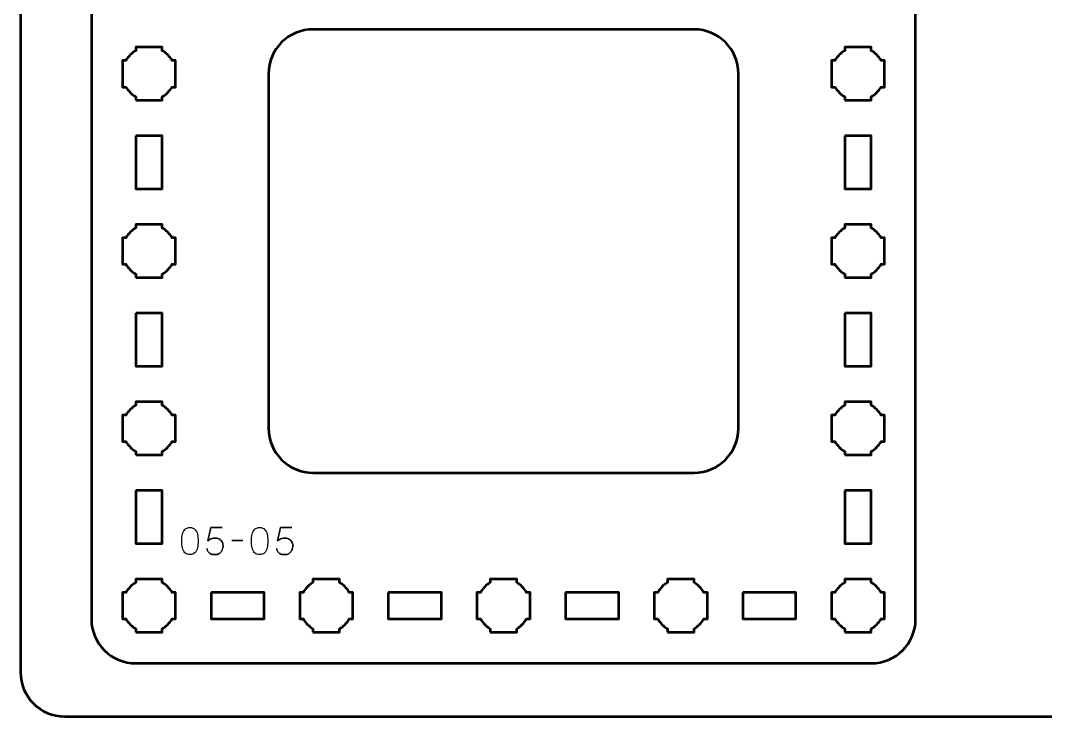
# Model space of a CAD drawing. Header units: centimetres. Extents: x -244 to 242, y -245 to 234.
# Drawn here: x -243.95 to -232.38, y 181.1 to 188.95 of the extents above; entities that cross this region are included whole.
import ezdxf

# ---------------------------------------------------------------- set-up
doc = ezdxf.new("R2010")
doc.units = ezdxf.units.CM
doc.header["$MEASUREMENT"] = 0
doc.layers.add('Layer 1', color=7, linetype='Continuous')

msp = doc.modelspace()

# ---------------------------------------------------------------- linework, layer by layer
at = {"layer": 'Layer 1', "color": 22, "lineweight": 53}
msp.add_open_spline([(-243.95005, 181.60003), (-243.95005, 181.60003), (-243.95005, 233.39993), (-243.95005, 233.39993), (-243.95005, 233.39993), (-243.95005, 233.67707), (-243.72695, 233.90003), (-243.44995, 233.90003), (-243.44995, 233.90003), (-243.44995, 233.90003), (-224.15005, 233.90003), (-224.15005, 233.90003), (-224.15005, 233.90003), (-223.87305, 233.90003), (-223.64995, 233.67707), (-223.64995, 233.39993), (-223.64995, 233.39993), (-223.64995, 233.39993), (-223.64995, 181.60003), (-223.64995, 181.60003), (-223.64995, 181.60003), (-223.64995, 181.32303), (-223.87305, 181.09993), (-224.15005, 181.09993), (-224.15005, 181.09993), (-224.15005, 181.09993), (-243.44995, 181.09993), (-243.44995, 181.09993), (-243.44995, 181.09993), (-243.72695, 181.09993), (-243.95005, 181.32303), (-243.95005, 181.60003)], degree=3, knots=[0, 0, 0, 0, 0.125, 0.125, 0.125, 0.125, 0.25, 0.25, 0.25, 0.25, 0.375, 0.375, 0.375, 0.375, 0.5, 0.5, 0.5, 0.5, 0.625, 0.625, 0.625, 0.625, 0.75, 0.75, 0.75, 0.75, 0.875, 0.875, 0.875, 0.875, 1, 1, 1, 1], dxfattribs=at)
at = {"layer": 'Layer 1', "color": 114, "lineweight": 53}
msp.add_open_spline([(-242.64995, 195.00005), (-242.64995, 195.00005), (-234.35005, 195.00005), (-234.35005, 195.00005), (-234.35005, 195.00005), (-234.07305, 195.00005), (-233.84995, 194.77695), (-233.84995, 194.49995), (-233.84995, 194.49995), (-233.84995, 194.49995), (-233.84995, 182.20005), (-233.84995, 182.20005), (-233.84995, 182.20005), (-233.84995, 181.92305), (-234.07305, 181.69995), (-234.35005, 181.69995), (-234.35005, 181.69995), (-234.35005, 181.69995), (-242.64995, 181.69995), (-242.64995, 181.69995), (-242.64995, 181.69995), (-242.92695, 181.69995), (-243.15005, 181.92305), (-243.15005, 182.20005), (-243.15005, 182.20005), (-243.15005, 182.20005), (-243.15005, 194.49995), (-243.15005, 194.49995), (-243.15005, 194.49995), (-243.15005, 194.77695), (-242.92695, 195.00005), (-242.64995, 195.00005)], degree=3, knots=[0, 0, 0, 0, 0.125, 0.125, 0.125, 0.125, 0.25, 0.25, 0.25, 0.25, 0.375, 0.375, 0.375, 0.375, 0.5, 0.5, 0.5, 0.5, 0.625, 0.625, 0.625, 0.625, 0.75, 0.75, 0.75, 0.75, 0.875, 0.875, 0.875, 0.875, 1, 1, 1, 1], dxfattribs=at)
at = {"layer": 'Layer 1', "lineweight": 53}
for points, knots in [([(-240.64995, 188.85005), (-240.64995, 188.85005), (-236.35005, 188.85005), (-236.35005, 188.85005), (-236.35005, 188.85005), (-236.07305, 188.85005), (-235.84995, 188.62695), (-235.84995, 188.34996), (-235.84995, 188.34996), (-235.84995, 188.34996), (-235.84995, 184.35005), (-235.84995, 184.35005), (-235.84995, 184.35005), (-235.84995, 184.07305), (-236.07305, 183.84995), (-236.35005, 183.84995), (-236.35005, 183.84995), (-236.35005, 183.84995), (-240.64995, 183.84995), (-240.64995, 183.84995), (-240.64995, 183.84995), (-240.92695, 183.84995), (-241.15005, 184.07305), (-241.15005, 184.35005), (-241.15005, 184.35005), (-241.15005, 184.35005), (-241.15005, 188.34996), (-241.15005, 188.34996), (-241.15005, 188.34996), (-241.15005, 188.62695), (-240.92695, 188.85005), (-240.64995, 188.85005)], [0, 0, 0, 0, 0.125, 0.125, 0.125, 0.125, 0.25, 0.25, 0.25, 0.25, 0.375, 0.375, 0.375, 0.375, 0.5, 0.5, 0.5, 0.5, 0.625, 0.625, 0.625, 0.625, 0.75, 0.75, 0.75, 0.75, 0.875, 0.875, 0.875, 0.875, 1, 1, 1, 1]), ([(-242.64995, 188.04994), (-242.64995, 188.04994), (-242.64995, 188.0902), (-242.64995, 188.0902), (-242.64995, 188.0902), (-242.69556, 188.11651), (-242.73349, 188.15454), (-242.75981, 188.20002), (-242.75981, 188.20002), (-242.75981, 188.20002), (-242.80002, 188.20002), (-242.80002, 188.20002), (-242.80002, 188.20002), (-242.80002, 188.20002), (-242.80002, 188.34995), (-242.80002, 188.34995), (-242.80002, 188.34995), (-242.80002, 188.34995), (-242.80002, 188.50002), (-242.80002, 188.50002), (-242.80002, 188.50002), (-242.80002, 188.50002), (-242.75981, 188.50002), (-242.75981, 188.50002), (-242.75981, 188.50002), (-242.73349, 188.54549), (-242.69556, 188.58352), (-242.64995, 188.60984), (-242.64995, 188.60984), (-242.64995, 188.60984), (-242.64995, 188.64995), (-242.64995, 188.64995), (-242.64995, 188.64995), (-242.64995, 188.64995), (-242.50002, 188.64995), (-242.50002, 188.64995), (-242.50002, 188.64995), (-242.50002, 188.64995), (-242.34995, 188.64995), (-242.34995, 188.64995), (-242.34995, 188.64995), (-242.34995, 188.64995), (-242.34995, 188.60984), (-242.34995, 188.60984), (-242.34995, 188.60984), (-242.30448, 188.58352), (-242.26645, 188.54549), (-242.24013, 188.50002), (-242.24013, 188.50002), (-242.24013, 188.50002), (-242.20002, 188.50002), (-242.20002, 188.50002), (-242.20002, 188.50002), (-242.20002, 188.50002), (-242.20002, 188.34995), (-242.20002, 188.34995), (-242.20002, 188.34995), (-242.20002, 188.34995), (-242.20002, 188.20002), (-242.20002, 188.20002), (-242.20002, 188.20002), (-242.20002, 188.20002), (-242.24013, 188.20002), (-242.24013, 188.20002), (-242.24013, 188.20002), (-242.26645, 188.15454), (-242.30448, 188.11651), (-242.34995, 188.0902), (-242.34995, 188.0902), (-242.34995, 188.0902), (-242.34995, 188.04994), (-242.34995, 188.04994), (-242.34995, 188.04994), (-242.34995, 188.04994), (-242.50002, 188.04994), (-242.50002, 188.04994), (-242.50002, 188.04994), (-242.50002, 188.04994), (-242.64995, 188.04994), (-242.64995, 188.04994)], [0, 0, 0, 0, 0.05, 0.05, 0.05, 0.05, 0.1, 0.1, 0.1, 0.1, 0.15, 0.15, 0.15, 0.15, 0.2, 0.2, 0.2, 0.2, 0.25, 0.25, 0.25, 0.25, 0.3, 0.3, 0.3, 0.3, 0.35, 0.35, 0.35, 0.35, 0.4, 0.4, 0.4, 0.4, 0.45, 0.45, 0.45, 0.45, 0.5, 0.5, 0.5, 0.5, 0.55, 0.55, 0.55, 0.55, 0.6, 0.6, 0.6, 0.6, 0.65, 0.65, 0.65, 0.65, 0.7, 0.7, 0.7, 0.7, 0.75, 0.75, 0.75, 0.75, 0.8, 0.8, 0.8, 0.8, 0.85, 0.85, 0.85, 0.85, 0.9, 0.9, 0.9, 0.9, 0.95, 0.95, 0.95, 0.95, 1, 1, 1, 1]), ([(-234.65005, 188.04994), (-234.65005, 188.04994), (-234.65005, 188.0902), (-234.65005, 188.0902), (-234.65005, 188.0902), (-234.69553, 188.11651), (-234.73356, 188.15454), (-234.75987, 188.20002), (-234.75987, 188.20002), (-234.75987, 188.20002), (-234.79998, 188.20002), (-234.79998, 188.20002), (-234.79998, 188.20002), (-234.79998, 188.20002), (-234.79998, 188.34995), (-234.79998, 188.34995), (-234.79998, 188.34995), (-234.79998, 188.34995), (-234.79998, 188.50002), (-234.79998, 188.50002), (-234.79998, 188.50002), (-234.79998, 188.50002), (-234.75987, 188.50002), (-234.75987, 188.50002), (-234.75987, 188.50002), (-234.73356, 188.54549), (-234.69553, 188.58352), (-234.65005, 188.60984), (-234.65005, 188.60984), (-234.65005, 188.60984), (-234.65005, 188.64995), (-234.65005, 188.64995), (-234.65005, 188.64995), (-234.65005, 188.64995), (-234.49998, 188.64995), (-234.49998, 188.64995), (-234.49998, 188.64995), (-234.49998, 188.64995), (-234.35005, 188.64995), (-234.35005, 188.64995), (-234.35005, 188.64995), (-234.35005, 188.64995), (-234.35005, 188.60984), (-234.35005, 188.60984), (-234.35005, 188.60984), (-234.30444, 188.58352), (-234.26655, 188.54549), (-234.24023, 188.50002), (-234.24023, 188.50002), (-234.24023, 188.50002), (-234.19998, 188.50002), (-234.19998, 188.50002), (-234.19998, 188.50002), (-234.19998, 188.50002), (-234.19998, 188.34995), (-234.19998, 188.34995), (-234.19998, 188.34995), (-234.19998, 188.34995), (-234.19998, 188.20002), (-234.19998, 188.20002), (-234.19998, 188.20002), (-234.19998, 188.20002), (-234.24023, 188.20002), (-234.24023, 188.20002), (-234.24023, 188.20002), (-234.26655, 188.15454), (-234.30444, 188.11651), (-234.35005, 188.0902), (-234.35005, 188.0902), (-234.35005, 188.0902), (-234.35005, 188.04994), (-234.35005, 188.04994), (-234.35005, 188.04994), (-234.35005, 188.04994), (-234.49998, 188.04994), (-234.49998, 188.04994), (-234.49998, 188.04994), (-234.49998, 188.04994), (-234.65005, 188.04994), (-234.65005, 188.04994)], [0, 0, 0, 0, 0.05, 0.05, 0.05, 0.05, 0.1, 0.1, 0.1, 0.1, 0.15, 0.15, 0.15, 0.15, 0.2, 0.2, 0.2, 0.2, 0.25, 0.25, 0.25, 0.25, 0.3, 0.3, 0.3, 0.3, 0.35, 0.35, 0.35, 0.35, 0.4, 0.4, 0.4, 0.4, 0.45, 0.45, 0.45, 0.45, 0.5, 0.5, 0.5, 0.5, 0.55, 0.55, 0.55, 0.55, 0.6, 0.6, 0.6, 0.6, 0.65, 0.65, 0.65, 0.65, 0.7, 0.7, 0.7, 0.7, 0.75, 0.75, 0.75, 0.75, 0.8, 0.8, 0.8, 0.8, 0.85, 0.85, 0.85, 0.85, 0.9, 0.9, 0.9, 0.9, 0.95, 0.95, 0.95, 0.95, 1, 1, 1, 1]), ([(-242.64995, 187.65004), (-242.64995, 187.65004), (-242.34995, 187.65004), (-242.34995, 187.65004), (-242.34995, 187.65004), (-242.34995, 187.65004), (-242.34995, 187.05003), (-242.34995, 187.05003), (-242.34995, 187.05003), (-242.34995, 187.05003), (-242.64995, 187.05003), (-242.64995, 187.05003), (-242.64995, 187.05003), (-242.64995, 187.05003), (-242.64995, 187.65004), (-242.64995, 187.65004)], [0, 0, 0, 0, 0.25, 0.25, 0.25, 0.25, 0.5, 0.5, 0.5, 0.5, 0.75, 0.75, 0.75, 0.75, 1, 1, 1, 1]), ([(-234.65005, 187.65004), (-234.65005, 187.65004), (-234.35005, 187.65004), (-234.35005, 187.65004), (-234.35005, 187.65004), (-234.35005, 187.65004), (-234.35005, 187.05003), (-234.35005, 187.05003), (-234.35005, 187.05003), (-234.35005, 187.05003), (-234.65005, 187.05003), (-234.65005, 187.05003), (-234.65005, 187.05003), (-234.65005, 187.05003), (-234.65005, 187.65004), (-234.65005, 187.65004)], [0, 0, 0, 0, 0.25, 0.25, 0.25, 0.25, 0.5, 0.5, 0.5, 0.5, 0.75, 0.75, 0.75, 0.75, 1, 1, 1, 1]), ([(-242.64995, 186.05002), (-242.64995, 186.05002), (-242.64995, 186.0901), (-242.64995, 186.0901), (-242.64995, 186.0901), (-242.69556, 186.11656), (-242.73349, 186.15448), (-242.75981, 186.20009), (-242.75981, 186.20009), (-242.75981, 186.20009), (-242.80002, 186.20009), (-242.80002, 186.20009), (-242.80002, 186.20009), (-242.80002, 186.20009), (-242.80002, 186.35001), (-242.80002, 186.35001), (-242.80002, 186.35001), (-242.80002, 186.35001), (-242.80002, 186.50009), (-242.80002, 186.50009), (-242.80002, 186.50009), (-242.80002, 186.50009), (-242.75981, 186.50009), (-242.75981, 186.50009), (-242.75981, 186.50009), (-242.73349, 186.54556), (-242.69556, 186.58359), (-242.64995, 186.60991), (-242.64995, 186.60991), (-242.64995, 186.60991), (-242.64995, 186.65002), (-242.64995, 186.65002), (-242.64995, 186.65002), (-242.64995, 186.65002), (-242.50002, 186.65002), (-242.50002, 186.65002), (-242.50002, 186.65002), (-242.50002, 186.65002), (-242.34995, 186.65002), (-242.34995, 186.65002), (-242.34995, 186.65002), (-242.34995, 186.65002), (-242.34995, 186.60991), (-242.34995, 186.60991), (-242.34995, 186.60991), (-242.30448, 186.58359), (-242.26645, 186.54556), (-242.24013, 186.50009), (-242.24013, 186.50009), (-242.24013, 186.50009), (-242.20002, 186.50009), (-242.20002, 186.50009), (-242.20002, 186.50009), (-242.20002, 186.50009), (-242.20002, 186.35001), (-242.20002, 186.35001), (-242.20002, 186.35001), (-242.20002, 186.35001), (-242.20002, 186.20009), (-242.20002, 186.20009), (-242.20002, 186.20009), (-242.20002, 186.20009), (-242.24013, 186.20009), (-242.24013, 186.20009), (-242.24013, 186.20009), (-242.26645, 186.15448), (-242.30448, 186.11656), (-242.34995, 186.0901), (-242.34995, 186.0901), (-242.34995, 186.0901), (-242.34995, 186.05002), (-242.34995, 186.05002), (-242.34995, 186.05002), (-242.34995, 186.05002), (-242.50002, 186.05002), (-242.50002, 186.05002), (-242.50002, 186.05002), (-242.50002, 186.05002), (-242.64995, 186.05002), (-242.64995, 186.05002)], [0, 0, 0, 0, 0.05, 0.05, 0.05, 0.05, 0.1, 0.1, 0.1, 0.1, 0.15, 0.15, 0.15, 0.15, 0.2, 0.2, 0.2, 0.2, 0.25, 0.25, 0.25, 0.25, 0.3, 0.3, 0.3, 0.3, 0.35, 0.35, 0.35, 0.35, 0.4, 0.4, 0.4, 0.4, 0.45, 0.45, 0.45, 0.45, 0.5, 0.5, 0.5, 0.5, 0.55, 0.55, 0.55, 0.55, 0.6, 0.6, 0.6, 0.6, 0.65, 0.65, 0.65, 0.65, 0.7, 0.7, 0.7, 0.7, 0.75, 0.75, 0.75, 0.75, 0.8, 0.8, 0.8, 0.8, 0.85, 0.85, 0.85, 0.85, 0.9, 0.9, 0.9, 0.9, 0.95, 0.95, 0.95, 0.95, 1, 1, 1, 1]), ([(-234.65005, 186.05002), (-234.65005, 186.05002), (-234.65005, 186.0901), (-234.65005, 186.0901), (-234.65005, 186.0901), (-234.69553, 186.11656), (-234.73356, 186.15448), (-234.75987, 186.20009), (-234.75987, 186.20009), (-234.75987, 186.20009), (-234.79998, 186.20009), (-234.79998, 186.20009), (-234.79998, 186.20009), (-234.79998, 186.20009), (-234.79998, 186.35001), (-234.79998, 186.35001), (-234.79998, 186.35001), (-234.79998, 186.35001), (-234.79998, 186.50009), (-234.79998, 186.50009), (-234.79998, 186.50009), (-234.79998, 186.50009), (-234.75987, 186.50009), (-234.75987, 186.50009), (-234.75987, 186.50009), (-234.73356, 186.54556), (-234.69553, 186.58359), (-234.65005, 186.60991), (-234.65005, 186.60991), (-234.65005, 186.60991), (-234.65005, 186.65002), (-234.65005, 186.65002), (-234.65005, 186.65002), (-234.65005, 186.65002), (-234.49998, 186.65002), (-234.49998, 186.65002), (-234.49998, 186.65002), (-234.49998, 186.65002), (-234.35005, 186.65002), (-234.35005, 186.65002), (-234.35005, 186.65002), (-234.35005, 186.65002), (-234.35005, 186.60991), (-234.35005, 186.60991), (-234.35005, 186.60991), (-234.30444, 186.58359), (-234.26655, 186.54556), (-234.24023, 186.50009), (-234.24023, 186.50009), (-234.24023, 186.50009), (-234.19998, 186.50009), (-234.19998, 186.50009), (-234.19998, 186.50009), (-234.19998, 186.50009), (-234.19998, 186.35001), (-234.19998, 186.35001), (-234.19998, 186.35001), (-234.19998, 186.35001), (-234.19998, 186.20009), (-234.19998, 186.20009), (-234.19998, 186.20009), (-234.19998, 186.20009), (-234.24023, 186.20009), (-234.24023, 186.20009), (-234.24023, 186.20009), (-234.26655, 186.15448), (-234.30444, 186.11656), (-234.35005, 186.0901), (-234.35005, 186.0901), (-234.35005, 186.0901), (-234.35005, 186.05002), (-234.35005, 186.05002), (-234.35005, 186.05002), (-234.35005, 186.05002), (-234.49998, 186.05002), (-234.49998, 186.05002), (-234.49998, 186.05002), (-234.49998, 186.05002), (-234.65005, 186.05002), (-234.65005, 186.05002)], [0, 0, 0, 0, 0.05, 0.05, 0.05, 0.05, 0.1, 0.1, 0.1, 0.1, 0.15, 0.15, 0.15, 0.15, 0.2, 0.2, 0.2, 0.2, 0.25, 0.25, 0.25, 0.25, 0.3, 0.3, 0.3, 0.3, 0.35, 0.35, 0.35, 0.35, 0.4, 0.4, 0.4, 0.4, 0.45, 0.45, 0.45, 0.45, 0.5, 0.5, 0.5, 0.5, 0.55, 0.55, 0.55, 0.55, 0.6, 0.6, 0.6, 0.6, 0.65, 0.65, 0.65, 0.65, 0.7, 0.7, 0.7, 0.7, 0.75, 0.75, 0.75, 0.75, 0.8, 0.8, 0.8, 0.8, 0.85, 0.85, 0.85, 0.85, 0.9, 0.9, 0.9, 0.9, 0.95, 0.95, 0.95, 0.95, 1, 1, 1, 1]), ([(-242.64995, 185.64997), (-242.64995, 185.64997), (-242.34995, 185.64997), (-242.34995, 185.64997), (-242.34995, 185.64997), (-242.34995, 185.64997), (-242.34995, 185.04997), (-242.34995, 185.04997), (-242.34995, 185.04997), (-242.34995, 185.04997), (-242.64995, 185.04997), (-242.64995, 185.04997), (-242.64995, 185.04997), (-242.64995, 185.04997), (-242.64995, 185.64997), (-242.64995, 185.64997)], [0, 0, 0, 0, 0.25, 0.25, 0.25, 0.25, 0.5, 0.5, 0.5, 0.5, 0.75, 0.75, 0.75, 0.75, 1, 1, 1, 1]), ([(-234.65005, 185.64997), (-234.65005, 185.64997), (-234.35005, 185.64997), (-234.35005, 185.64997), (-234.35005, 185.64997), (-234.35005, 185.64997), (-234.35005, 185.04997), (-234.35005, 185.04997), (-234.35005, 185.04997), (-234.35005, 185.04997), (-234.65005, 185.04997), (-234.65005, 185.04997), (-234.65005, 185.04997), (-234.65005, 185.04997), (-234.65005, 185.64997), (-234.65005, 185.64997)], [0, 0, 0, 0, 0.25, 0.25, 0.25, 0.25, 0.5, 0.5, 0.5, 0.5, 0.75, 0.75, 0.75, 0.75, 1, 1, 1, 1]), ([(-242.64995, 184.05005), (-242.64995, 184.05005), (-242.64995, 184.09016), (-242.64995, 184.09016), (-242.64995, 184.09016), (-242.69556, 184.11648), (-242.73349, 184.15451), (-242.75981, 184.19998), (-242.75981, 184.19998), (-242.75981, 184.19998), (-242.80002, 184.19998), (-242.80002, 184.19998), (-242.80002, 184.19998), (-242.80002, 184.19998), (-242.80002, 184.35006), (-242.80002, 184.35006), (-242.80002, 184.35006), (-242.80002, 184.35006), (-242.80002, 184.49999), (-242.80002, 184.49999), (-242.80002, 184.49999), (-242.80002, 184.49999), (-242.75981, 184.49999), (-242.75981, 184.49999), (-242.75981, 184.49999), (-242.73349, 184.5456), (-242.69556, 184.58349), (-242.64995, 184.60981), (-242.64995, 184.60981), (-242.64995, 184.60981), (-242.64995, 184.65006), (-242.64995, 184.65006), (-242.64995, 184.65006), (-242.64995, 184.65006), (-242.50002, 184.65006), (-242.50002, 184.65006), (-242.50002, 184.65006), (-242.50002, 184.65006), (-242.34995, 184.65006), (-242.34995, 184.65006), (-242.34995, 184.65006), (-242.34995, 184.65006), (-242.34995, 184.60981), (-242.34995, 184.60981), (-242.34995, 184.60981), (-242.30448, 184.58349), (-242.26645, 184.5456), (-242.24013, 184.49999), (-242.24013, 184.49999), (-242.24013, 184.49999), (-242.20002, 184.49999), (-242.20002, 184.49999), (-242.20002, 184.49999), (-242.20002, 184.49999), (-242.20002, 184.35006), (-242.20002, 184.35006), (-242.20002, 184.35006), (-242.20002, 184.35006), (-242.20002, 184.19998), (-242.20002, 184.19998), (-242.20002, 184.19998), (-242.20002, 184.19998), (-242.24013, 184.19998), (-242.24013, 184.19998), (-242.24013, 184.19998), (-242.26645, 184.15451), (-242.30448, 184.11648), (-242.34995, 184.09016), (-242.34995, 184.09016), (-242.34995, 184.09016), (-242.34995, 184.05005), (-242.34995, 184.05005), (-242.34995, 184.05005), (-242.34995, 184.05005), (-242.50002, 184.05005), (-242.50002, 184.05005), (-242.50002, 184.05005), (-242.50002, 184.05005), (-242.64995, 184.05005), (-242.64995, 184.05005)], [0, 0, 0, 0, 0.05, 0.05, 0.05, 0.05, 0.1, 0.1, 0.1, 0.1, 0.15, 0.15, 0.15, 0.15, 0.2, 0.2, 0.2, 0.2, 0.25, 0.25, 0.25, 0.25, 0.3, 0.3, 0.3, 0.3, 0.35, 0.35, 0.35, 0.35, 0.4, 0.4, 0.4, 0.4, 0.45, 0.45, 0.45, 0.45, 0.5, 0.5, 0.5, 0.5, 0.55, 0.55, 0.55, 0.55, 0.6, 0.6, 0.6, 0.6, 0.65, 0.65, 0.65, 0.65, 0.7, 0.7, 0.7, 0.7, 0.75, 0.75, 0.75, 0.75, 0.8, 0.8, 0.8, 0.8, 0.85, 0.85, 0.85, 0.85, 0.9, 0.9, 0.9, 0.9, 0.95, 0.95, 0.95, 0.95, 1, 1, 1, 1]), ([(-234.65005, 184.05005), (-234.65005, 184.05005), (-234.65005, 184.09016), (-234.65005, 184.09016), (-234.65005, 184.09016), (-234.69553, 184.11648), (-234.73356, 184.15451), (-234.75987, 184.19998), (-234.75987, 184.19998), (-234.75987, 184.19998), (-234.79998, 184.19998), (-234.79998, 184.19998), (-234.79998, 184.19998), (-234.79998, 184.19998), (-234.79998, 184.35006), (-234.79998, 184.35006), (-234.79998, 184.35006), (-234.79998, 184.35006), (-234.79998, 184.49999), (-234.79998, 184.49999), (-234.79998, 184.49999), (-234.79998, 184.49999), (-234.75987, 184.49999), (-234.75987, 184.49999), (-234.75987, 184.49999), (-234.73356, 184.5456), (-234.69553, 184.58349), (-234.65005, 184.60981), (-234.65005, 184.60981), (-234.65005, 184.60981), (-234.65005, 184.65006), (-234.65005, 184.65006), (-234.65005, 184.65006), (-234.65005, 184.65006), (-234.49998, 184.65006), (-234.49998, 184.65006), (-234.49998, 184.65006), (-234.49998, 184.65006), (-234.35005, 184.65006), (-234.35005, 184.65006), (-234.35005, 184.65006), (-234.35005, 184.65006), (-234.35005, 184.60981), (-234.35005, 184.60981), (-234.35005, 184.60981), (-234.30444, 184.58349), (-234.26655, 184.5456), (-234.24023, 184.49999), (-234.24023, 184.49999), (-234.24023, 184.49999), (-234.19998, 184.49999), (-234.19998, 184.49999), (-234.19998, 184.49999), (-234.19998, 184.49999), (-234.19998, 184.35006), (-234.19998, 184.35006), (-234.19998, 184.35006), (-234.19998, 184.35006), (-234.19998, 184.19998), (-234.19998, 184.19998), (-234.19998, 184.19998), (-234.19998, 184.19998), (-234.24023, 184.19998), (-234.24023, 184.19998), (-234.24023, 184.19998), (-234.26655, 184.15451), (-234.30444, 184.11648), (-234.35005, 184.09016), (-234.35005, 184.09016), (-234.35005, 184.09016), (-234.35005, 184.05005), (-234.35005, 184.05005), (-234.35005, 184.05005), (-234.35005, 184.05005), (-234.49998, 184.05005), (-234.49998, 184.05005), (-234.49998, 184.05005), (-234.49998, 184.05005), (-234.65005, 184.05005), (-234.65005, 184.05005)], [0, 0, 0, 0, 0.05, 0.05, 0.05, 0.05, 0.1, 0.1, 0.1, 0.1, 0.15, 0.15, 0.15, 0.15, 0.2, 0.2, 0.2, 0.2, 0.25, 0.25, 0.25, 0.25, 0.3, 0.3, 0.3, 0.3, 0.35, 0.35, 0.35, 0.35, 0.4, 0.4, 0.4, 0.4, 0.45, 0.45, 0.45, 0.45, 0.5, 0.5, 0.5, 0.5, 0.55, 0.55, 0.55, 0.55, 0.6, 0.6, 0.6, 0.6, 0.65, 0.65, 0.65, 0.65, 0.7, 0.7, 0.7, 0.7, 0.75, 0.75, 0.75, 0.75, 0.8, 0.8, 0.8, 0.8, 0.85, 0.85, 0.85, 0.85, 0.9, 0.9, 0.9, 0.9, 0.95, 0.95, 0.95, 0.95, 1, 1, 1, 1]), ([(-242.64995, 183.65), (-242.64995, 183.65), (-242.34995, 183.65), (-242.34995, 183.65), (-242.34995, 183.65), (-242.34995, 183.65), (-242.34995, 183.05), (-242.34995, 183.05), (-242.34995, 183.05), (-242.34995, 183.05), (-242.64995, 183.05), (-242.64995, 183.05), (-242.64995, 183.05), (-242.64995, 183.05), (-242.64995, 183.65), (-242.64995, 183.65)], [0, 0, 0, 0, 0.25, 0.25, 0.25, 0.25, 0.5, 0.5, 0.5, 0.5, 0.75, 0.75, 0.75, 0.75, 1, 1, 1, 1]), ([(-234.65005, 183.65), (-234.65005, 183.65), (-234.35005, 183.65), (-234.35005, 183.65), (-234.35005, 183.65), (-234.35005, 183.65), (-234.35005, 183.05), (-234.35005, 183.05), (-234.35005, 183.05), (-234.35005, 183.05), (-234.65005, 183.05), (-234.65005, 183.05), (-234.65005, 183.05), (-234.65005, 183.05), (-234.65005, 183.65), (-234.65005, 183.65)], [0, 0, 0, 0, 0.25, 0.25, 0.25, 0.25, 0.5, 0.5, 0.5, 0.5, 0.75, 0.75, 0.75, 0.75, 1, 1, 1, 1]), ([(-242.64995, 182.04998), (-242.64995, 182.04998), (-242.64995, 182.09023), (-242.64995, 182.09023), (-242.64995, 182.09023), (-242.69556, 182.11655), (-242.73349, 182.15444), (-242.75981, 182.20005), (-242.75981, 182.20005), (-242.75981, 182.20005), (-242.80002, 182.20005), (-242.80002, 182.20005), (-242.80002, 182.20005), (-242.80002, 182.20005), (-242.80002, 182.34998), (-242.80002, 182.34998), (-242.80002, 182.34998), (-242.80002, 182.34998), (-242.80002, 182.50005), (-242.80002, 182.50005), (-242.80002, 182.50005), (-242.80002, 182.50005), (-242.75981, 182.50005), (-242.75981, 182.50005), (-242.75981, 182.50005), (-242.73349, 182.54553), (-242.69556, 182.58356), (-242.64995, 182.60987), (-242.64995, 182.60987), (-242.64995, 182.60987), (-242.64995, 182.64998), (-242.64995, 182.64998), (-242.64995, 182.64998), (-242.64995, 182.64998), (-242.50002, 182.64998), (-242.50002, 182.64998), (-242.50002, 182.64998), (-242.50002, 182.64998), (-242.34995, 182.64998), (-242.34995, 182.64998), (-242.34995, 182.64998), (-242.34995, 182.64998), (-242.34995, 182.60987), (-242.34995, 182.60987), (-242.34995, 182.60987), (-242.30448, 182.58356), (-242.26645, 182.54553), (-242.24013, 182.50005), (-242.24013, 182.50005), (-242.24013, 182.50005), (-242.20002, 182.50005), (-242.20002, 182.50005), (-242.20002, 182.50005), (-242.20002, 182.50005), (-242.20002, 182.34998), (-242.20002, 182.34998), (-242.20002, 182.34998), (-242.20002, 182.34998), (-242.20002, 182.20005), (-242.20002, 182.20005), (-242.20002, 182.20005), (-242.20002, 182.20005), (-242.24013, 182.20005), (-242.24013, 182.20005), (-242.24013, 182.20005), (-242.26645, 182.15444), (-242.30448, 182.11655), (-242.34995, 182.09023), (-242.34995, 182.09023), (-242.34995, 182.09023), (-242.34995, 182.04998), (-242.34995, 182.04998), (-242.34995, 182.04998), (-242.34995, 182.04998), (-242.50002, 182.04998), (-242.50002, 182.04998), (-242.50002, 182.04998), (-242.50002, 182.04998), (-242.64995, 182.04998), (-242.64995, 182.04998)], [0, 0, 0, 0, 0.05, 0.05, 0.05, 0.05, 0.1, 0.1, 0.1, 0.1, 0.15, 0.15, 0.15, 0.15, 0.2, 0.2, 0.2, 0.2, 0.25, 0.25, 0.25, 0.25, 0.3, 0.3, 0.3, 0.3, 0.35, 0.35, 0.35, 0.35, 0.4, 0.4, 0.4, 0.4, 0.45, 0.45, 0.45, 0.45, 0.5, 0.5, 0.5, 0.5, 0.55, 0.55, 0.55, 0.55, 0.6, 0.6, 0.6, 0.6, 0.65, 0.65, 0.65, 0.65, 0.7, 0.7, 0.7, 0.7, 0.75, 0.75, 0.75, 0.75, 0.8, 0.8, 0.8, 0.8, 0.85, 0.85, 0.85, 0.85, 0.9, 0.9, 0.9, 0.9, 0.95, 0.95, 0.95, 0.95, 1, 1, 1, 1]), ([(-240.65002, 182.04998), (-240.65002, 182.04998), (-240.65002, 182.09023), (-240.65002, 182.09023), (-240.65002, 182.09023), (-240.69549, 182.11655), (-240.73352, 182.15444), (-240.75984, 182.20005), (-240.75984, 182.20005), (-240.75984, 182.20005), (-240.79995, 182.20005), (-240.79995, 182.20005), (-240.79995, 182.20005), (-240.79995, 182.20005), (-240.79995, 182.34998), (-240.79995, 182.34998), (-240.79995, 182.34998), (-240.79995, 182.34998), (-240.79995, 182.50005), (-240.79995, 182.50005), (-240.79995, 182.50005), (-240.79995, 182.50005), (-240.75984, 182.50005), (-240.75984, 182.50005), (-240.75984, 182.50005), (-240.73352, 182.54553), (-240.69549, 182.58356), (-240.65002, 182.60987), (-240.65002, 182.60987), (-240.65002, 182.60987), (-240.65002, 182.64998), (-240.65002, 182.64998), (-240.65002, 182.64998), (-240.65002, 182.64998), (-240.49995, 182.64998), (-240.49995, 182.64998), (-240.49995, 182.64998), (-240.49995, 182.64998), (-240.35002, 182.64998), (-240.35002, 182.64998), (-240.35002, 182.64998), (-240.35002, 182.64998), (-240.35002, 182.60987), (-240.35002, 182.60987), (-240.35002, 182.60987), (-240.30454, 182.58356), (-240.26651, 182.54553), (-240.2402, 182.50005), (-240.2402, 182.50005), (-240.2402, 182.50005), (-240.19994, 182.50005), (-240.19994, 182.50005), (-240.19994, 182.50005), (-240.19994, 182.50005), (-240.19994, 182.34998), (-240.19994, 182.34998), (-240.19994, 182.34998), (-240.19994, 182.34998), (-240.19994, 182.20005), (-240.19994, 182.20005), (-240.19994, 182.20005), (-240.19994, 182.20005), (-240.2402, 182.20005), (-240.2402, 182.20005), (-240.2402, 182.20005), (-240.26651, 182.15444), (-240.30454, 182.11655), (-240.35002, 182.09023), (-240.35002, 182.09023), (-240.35002, 182.09023), (-240.35002, 182.04998), (-240.35002, 182.04998), (-240.35002, 182.04998), (-240.35002, 182.04998), (-240.49995, 182.04998), (-240.49995, 182.04998), (-240.49995, 182.04998), (-240.49995, 182.04998), (-240.65002, 182.04998), (-240.65002, 182.04998)], [0, 0, 0, 0, 0.05, 0.05, 0.05, 0.05, 0.1, 0.1, 0.1, 0.1, 0.15, 0.15, 0.15, 0.15, 0.2, 0.2, 0.2, 0.2, 0.25, 0.25, 0.25, 0.25, 0.3, 0.3, 0.3, 0.3, 0.35, 0.35, 0.35, 0.35, 0.4, 0.4, 0.4, 0.4, 0.45, 0.45, 0.45, 0.45, 0.5, 0.5, 0.5, 0.5, 0.55, 0.55, 0.55, 0.55, 0.6, 0.6, 0.6, 0.6, 0.65, 0.65, 0.65, 0.65, 0.7, 0.7, 0.7, 0.7, 0.75, 0.75, 0.75, 0.75, 0.8, 0.8, 0.8, 0.8, 0.85, 0.85, 0.85, 0.85, 0.9, 0.9, 0.9, 0.9, 0.95, 0.95, 0.95, 0.95, 1, 1, 1, 1]), ([(-238.65009, 182.04998), (-238.65009, 182.04998), (-238.65009, 182.09023), (-238.65009, 182.09023), (-238.65009, 182.09023), (-238.69556, 182.11655), (-238.73345, 182.15444), (-238.75991, 182.20005), (-238.75991, 182.20005), (-238.75991, 182.20005), (-238.80002, 182.20005), (-238.80002, 182.20005), (-238.80002, 182.20005), (-238.80002, 182.20005), (-238.80002, 182.34998), (-238.80002, 182.34998), (-238.80002, 182.34998), (-238.80002, 182.34998), (-238.80002, 182.50005), (-238.80002, 182.50005), (-238.80002, 182.50005), (-238.80002, 182.50005), (-238.75991, 182.50005), (-238.75991, 182.50005), (-238.75991, 182.50005), (-238.73345, 182.54553), (-238.69556, 182.58356), (-238.65009, 182.60987), (-238.65009, 182.60987), (-238.65009, 182.60987), (-238.65009, 182.64998), (-238.65009, 182.64998), (-238.65009, 182.64998), (-238.65009, 182.64998), (-238.50001, 182.64998), (-238.50001, 182.64998), (-238.50001, 182.64998), (-238.50001, 182.64998), (-238.35009, 182.64998), (-238.35009, 182.64998), (-238.35009, 182.64998), (-238.35009, 182.64998), (-238.35009, 182.60987), (-238.35009, 182.60987), (-238.35009, 182.60987), (-238.30448, 182.58356), (-238.26656, 182.54553), (-238.24024, 182.50005), (-238.24024, 182.50005), (-238.24024, 182.50005), (-238.20002, 182.50005), (-238.20002, 182.50005), (-238.20002, 182.50005), (-238.20002, 182.50005), (-238.20002, 182.34998), (-238.20002, 182.34998), (-238.20002, 182.34998), (-238.20002, 182.34998), (-238.20002, 182.20005), (-238.20002, 182.20005), (-238.20002, 182.20005), (-238.20002, 182.20005), (-238.24024, 182.20005), (-238.24024, 182.20005), (-238.24024, 182.20005), (-238.26656, 182.15444), (-238.30448, 182.11655), (-238.35009, 182.09023), (-238.35009, 182.09023), (-238.35009, 182.09023), (-238.35009, 182.04998), (-238.35009, 182.04998), (-238.35009, 182.04998), (-238.35009, 182.04998), (-238.50001, 182.04998), (-238.50001, 182.04998), (-238.50001, 182.04998), (-238.50001, 182.04998), (-238.65009, 182.04998), (-238.65009, 182.04998)], [0, 0, 0, 0, 0.05, 0.05, 0.05, 0.05, 0.1, 0.1, 0.1, 0.1, 0.15, 0.15, 0.15, 0.15, 0.2, 0.2, 0.2, 0.2, 0.25, 0.25, 0.25, 0.25, 0.3, 0.3, 0.3, 0.3, 0.35, 0.35, 0.35, 0.35, 0.4, 0.4, 0.4, 0.4, 0.45, 0.45, 0.45, 0.45, 0.5, 0.5, 0.5, 0.5, 0.55, 0.55, 0.55, 0.55, 0.6, 0.6, 0.6, 0.6, 0.65, 0.65, 0.65, 0.65, 0.7, 0.7, 0.7, 0.7, 0.75, 0.75, 0.75, 0.75, 0.8, 0.8, 0.8, 0.8, 0.85, 0.85, 0.85, 0.85, 0.9, 0.9, 0.9, 0.9, 0.95, 0.95, 0.95, 0.95, 1, 1, 1, 1]), ([(-236.64999, 182.04998), (-236.64999, 182.04998), (-236.64999, 182.09023), (-236.64999, 182.09023), (-236.64999, 182.09023), (-236.6956, 182.11655), (-236.73349, 182.15444), (-236.75981, 182.20005), (-236.75981, 182.20005), (-236.75981, 182.20005), (-236.80006, 182.20005), (-236.80006, 182.20005), (-236.80006, 182.20005), (-236.80006, 182.20005), (-236.80006, 182.34998), (-236.80006, 182.34998), (-236.80006, 182.34998), (-236.80006, 182.34998), (-236.80006, 182.50005), (-236.80006, 182.50005), (-236.80006, 182.50005), (-236.80006, 182.50005), (-236.75981, 182.50005), (-236.75981, 182.50005), (-236.75981, 182.50005), (-236.73349, 182.54553), (-236.6956, 182.58356), (-236.64999, 182.60987), (-236.64999, 182.60987), (-236.64999, 182.60987), (-236.64999, 182.64998), (-236.64999, 182.64998), (-236.64999, 182.64998), (-236.64999, 182.64998), (-236.50006, 182.64998), (-236.50006, 182.64998), (-236.50006, 182.64998), (-236.50006, 182.64998), (-236.34998, 182.64998), (-236.34998, 182.64998), (-236.34998, 182.64998), (-236.34998, 182.64998), (-236.34998, 182.60987), (-236.34998, 182.60987), (-236.34998, 182.60987), (-236.30451, 182.58356), (-236.26648, 182.54553), (-236.24016, 182.50005), (-236.24016, 182.50005), (-236.24016, 182.50005), (-236.20005, 182.50005), (-236.20005, 182.50005), (-236.20005, 182.50005), (-236.20005, 182.50005), (-236.20005, 182.34998), (-236.20005, 182.34998), (-236.20005, 182.34998), (-236.20005, 182.34998), (-236.20005, 182.20005), (-236.20005, 182.20005), (-236.20005, 182.20005), (-236.20005, 182.20005), (-236.24016, 182.20005), (-236.24016, 182.20005), (-236.24016, 182.20005), (-236.26648, 182.15444), (-236.30451, 182.11655), (-236.34998, 182.09023), (-236.34998, 182.09023), (-236.34998, 182.09023), (-236.34998, 182.04998), (-236.34998, 182.04998), (-236.34998, 182.04998), (-236.34998, 182.04998), (-236.50006, 182.04998), (-236.50006, 182.04998), (-236.50006, 182.04998), (-236.50006, 182.04998), (-236.64999, 182.04998), (-236.64999, 182.04998)], [0, 0, 0, 0, 0.05, 0.05, 0.05, 0.05, 0.1, 0.1, 0.1, 0.1, 0.15, 0.15, 0.15, 0.15, 0.2, 0.2, 0.2, 0.2, 0.25, 0.25, 0.25, 0.25, 0.3, 0.3, 0.3, 0.3, 0.35, 0.35, 0.35, 0.35, 0.4, 0.4, 0.4, 0.4, 0.45, 0.45, 0.45, 0.45, 0.5, 0.5, 0.5, 0.5, 0.55, 0.55, 0.55, 0.55, 0.6, 0.6, 0.6, 0.6, 0.65, 0.65, 0.65, 0.65, 0.7, 0.7, 0.7, 0.7, 0.75, 0.75, 0.75, 0.75, 0.8, 0.8, 0.8, 0.8, 0.85, 0.85, 0.85, 0.85, 0.9, 0.9, 0.9, 0.9, 0.95, 0.95, 0.95, 0.95, 1, 1, 1, 1]), ([(-234.65005, 182.04998), (-234.65005, 182.04998), (-234.65005, 182.09023), (-234.65005, 182.09023), (-234.65005, 182.09023), (-234.69553, 182.11655), (-234.73356, 182.15444), (-234.75987, 182.20005), (-234.75987, 182.20005), (-234.75987, 182.20005), (-234.79998, 182.20005), (-234.79998, 182.20005), (-234.79998, 182.20005), (-234.79998, 182.20005), (-234.79998, 182.34998), (-234.79998, 182.34998), (-234.79998, 182.34998), (-234.79998, 182.34998), (-234.79998, 182.50005), (-234.79998, 182.50005), (-234.79998, 182.50005), (-234.79998, 182.50005), (-234.75987, 182.50005), (-234.75987, 182.50005), (-234.75987, 182.50005), (-234.73356, 182.54553), (-234.69553, 182.58356), (-234.65005, 182.60987), (-234.65005, 182.60987), (-234.65005, 182.60987), (-234.65005, 182.64998), (-234.65005, 182.64998), (-234.65005, 182.64998), (-234.65005, 182.64998), (-234.49998, 182.64998), (-234.49998, 182.64998), (-234.49998, 182.64998), (-234.49998, 182.64998), (-234.35005, 182.64998), (-234.35005, 182.64998), (-234.35005, 182.64998), (-234.35005, 182.64998), (-234.35005, 182.60987), (-234.35005, 182.60987), (-234.35005, 182.60987), (-234.30444, 182.58356), (-234.26655, 182.54553), (-234.24023, 182.50005), (-234.24023, 182.50005), (-234.24023, 182.50005), (-234.19998, 182.50005), (-234.19998, 182.50005), (-234.19998, 182.50005), (-234.19998, 182.50005), (-234.19998, 182.34998), (-234.19998, 182.34998), (-234.19998, 182.34998), (-234.19998, 182.34998), (-234.19998, 182.20005), (-234.19998, 182.20005), (-234.19998, 182.20005), (-234.19998, 182.20005), (-234.24023, 182.20005), (-234.24023, 182.20005), (-234.24023, 182.20005), (-234.26655, 182.15444), (-234.30444, 182.11655), (-234.35005, 182.09023), (-234.35005, 182.09023), (-234.35005, 182.09023), (-234.35005, 182.04998), (-234.35005, 182.04998), (-234.35005, 182.04998), (-234.35005, 182.04998), (-234.49998, 182.04998), (-234.49998, 182.04998), (-234.49998, 182.04998), (-234.49998, 182.04998), (-234.65005, 182.04998), (-234.65005, 182.04998)], [0, 0, 0, 0, 0.05, 0.05, 0.05, 0.05, 0.1, 0.1, 0.1, 0.1, 0.15, 0.15, 0.15, 0.15, 0.2, 0.2, 0.2, 0.2, 0.25, 0.25, 0.25, 0.25, 0.3, 0.3, 0.3, 0.3, 0.35, 0.35, 0.35, 0.35, 0.4, 0.4, 0.4, 0.4, 0.45, 0.45, 0.45, 0.45, 0.5, 0.5, 0.5, 0.5, 0.55, 0.55, 0.55, 0.55, 0.6, 0.6, 0.6, 0.6, 0.65, 0.65, 0.65, 0.65, 0.7, 0.7, 0.7, 0.7, 0.75, 0.75, 0.75, 0.75, 0.8, 0.8, 0.8, 0.8, 0.85, 0.85, 0.85, 0.85, 0.9, 0.9, 0.9, 0.9, 0.95, 0.95, 0.95, 0.95, 1, 1, 1, 1]), ([(-241.8, 182.50005), (-241.8, 182.50005), (-241.2, 182.50005), (-241.2, 182.50005), (-241.2, 182.50005), (-241.2, 182.50005), (-241.2, 182.20005), (-241.2, 182.20005), (-241.2, 182.20005), (-241.2, 182.20005), (-241.8, 182.20005), (-241.8, 182.20005), (-241.8, 182.20005), (-241.8, 182.20005), (-241.8, 182.50005), (-241.8, 182.50005)], [0, 0, 0, 0, 0.25, 0.25, 0.25, 0.25, 0.5, 0.5, 0.5, 0.5, 0.75, 0.75, 0.75, 0.75, 1, 1, 1, 1]), ([(-239.80004, 182.50005), (-239.80004, 182.50005), (-239.20003, 182.50005), (-239.20003, 182.50005), (-239.20003, 182.50005), (-239.20003, 182.50005), (-239.20003, 182.20005), (-239.20003, 182.20005), (-239.20003, 182.20005), (-239.20003, 182.20005), (-239.80004, 182.20005), (-239.80004, 182.20005), (-239.80004, 182.20005), (-239.80004, 182.20005), (-239.80004, 182.50005), (-239.80004, 182.50005)], [0, 0, 0, 0, 0.25, 0.25, 0.25, 0.25, 0.5, 0.5, 0.5, 0.5, 0.75, 0.75, 0.75, 0.75, 1, 1, 1, 1]), ([(-237.79997, 182.50005), (-237.79997, 182.50005), (-237.19997, 182.50005), (-237.19997, 182.50005), (-237.19997, 182.50005), (-237.19997, 182.50005), (-237.19997, 182.20005), (-237.19997, 182.20005), (-237.19997, 182.20005), (-237.19997, 182.20005), (-237.79997, 182.20005), (-237.79997, 182.20005), (-237.79997, 182.20005), (-237.79997, 182.20005), (-237.79997, 182.50005), (-237.79997, 182.50005)], [0, 0, 0, 0, 0.25, 0.25, 0.25, 0.25, 0.5, 0.5, 0.5, 0.5, 0.75, 0.75, 0.75, 0.75, 1, 1, 1, 1]), ([(-235.8, 182.50005), (-235.8, 182.50005), (-235.2, 182.50005), (-235.2, 182.50005), (-235.2, 182.50005), (-235.2, 182.50005), (-235.2, 182.20005), (-235.2, 182.20005), (-235.2, 182.20005), (-235.2, 182.20005), (-235.8, 182.20005), (-235.8, 182.20005), (-235.8, 182.20005), (-235.8, 182.20005), (-235.8, 182.50005), (-235.8, 182.50005)], [0, 0, 0, 0, 0.25, 0.25, 0.25, 0.25, 0.5, 0.5, 0.5, 0.5, 0.75, 0.75, 0.75, 0.75, 1, 1, 1, 1])]:
    msp.add_open_spline(points, degree=3, knots=knots, dxfattribs=at)
at = {"layer": 'Layer 1', "color": 40, "lineweight": 30}
for points, knots in [([(-242.03837, 182.9267), (-242.01386, 182.92695), (-241.99484, 182.93387), (-241.98133, 182.94734), (-241.98133, 182.94734), (-241.96796, 182.96085), (-241.95861, 182.97906), (-241.95336, 183.00206), (-241.95336, 183.00206), (-241.94828, 183.02495), (-241.94577, 183.05056), (-241.94605, 183.0791), (-241.94605, 183.0791), (-241.94577, 183.10722), (-241.94828, 183.13283), (-241.95336, 183.15587), (-241.95336, 183.15587), (-241.95861, 183.17859), (-241.96796, 183.19679), (-241.98133, 183.21055), (-241.98133, 183.21055), (-241.99484, 183.22406), (-242.01386, 183.23108), (-242.03837, 183.2315), (-242.03837, 183.2315), (-242.06307, 183.23108), (-242.08208, 183.22406), (-242.09545, 183.21055), (-242.09545, 183.21055), (-242.10893, 183.19679), (-242.11817, 183.17859), (-242.12329, 183.15587), (-242.12329, 183.15587), (-242.12851, 183.13283), (-242.13098, 183.10722), (-242.13059, 183.0791), (-242.13059, 183.0791), (-242.13098, 183.05056), (-242.12851, 183.02495), (-242.12329, 183.00206), (-242.12329, 183.00206), (-242.11817, 182.97906), (-242.10893, 182.96085), (-242.09545, 182.94734), (-242.09545, 182.94734), (-242.08208, 182.93387), (-242.06307, 182.92695), (-242.03837, 182.9267)], [0, 0, 0, 0, 0.08333333, 0.08333333, 0.08333333, 0.08333333, 0.16666667, 0.16666667, 0.16666667, 0.16666667, 0.25, 0.25, 0.25, 0.25, 0.33333333, 0.33333333, 0.33333333, 0.33333333, 0.41666667, 0.41666667, 0.41666667, 0.41666667, 0.5, 0.5, 0.5, 0.5, 0.58333333, 0.58333333, 0.58333333, 0.58333333, 0.66666667, 0.66666667, 0.66666667, 0.66666667, 0.75, 0.75, 0.75, 0.75, 0.83333333, 0.83333333, 0.83333333, 0.83333333, 0.91666667, 0.91666667, 0.91666667, 0.91666667, 1, 1, 1, 1]), ([(-242.03837, 182.9267), (-242.01386, 182.92695), (-241.99484, 182.93387), (-241.98133, 182.94734), (-241.98133, 182.94734), (-241.96796, 182.96085), (-241.95861, 182.97906), (-241.95336, 183.00206), (-241.95336, 183.00206), (-241.94828, 183.02495), (-241.94577, 183.05056), (-241.94605, 183.0791), (-241.94605, 183.0791), (-241.94577, 183.10722), (-241.94828, 183.13283), (-241.95336, 183.15587), (-241.95336, 183.15587), (-241.95861, 183.17859), (-241.96796, 183.19679), (-241.98133, 183.21055), (-241.98133, 183.21055), (-241.99484, 183.22406), (-242.01386, 183.23108), (-242.03837, 183.2315), (-242.03837, 183.2315), (-242.06307, 183.23108), (-242.08208, 183.22406), (-242.09545, 183.21055), (-242.09545, 183.21055), (-242.10893, 183.19679), (-242.11817, 183.17859), (-242.12329, 183.15587), (-242.12329, 183.15587), (-242.12851, 183.13283), (-242.13098, 183.10722), (-242.13059, 183.0791), (-242.13059, 183.0791), (-242.13098, 183.05056), (-242.12851, 183.02495), (-242.12329, 183.00206), (-242.12329, 183.00206), (-242.11817, 182.97906), (-242.10893, 182.96085), (-242.09545, 182.94734), (-242.09545, 182.94734), (-242.08208, 182.93387), (-242.06307, 182.92695), (-242.03837, 182.9267)], [0, 0, 0, 0, 0.08333333, 0.08333333, 0.08333333, 0.08333333, 0.16666667, 0.16666667, 0.16666667, 0.16666667, 0.25, 0.25, 0.25, 0.25, 0.33333333, 0.33333333, 0.33333333, 0.33333333, 0.41666667, 0.41666667, 0.41666667, 0.41666667, 0.5, 0.5, 0.5, 0.5, 0.58333333, 0.58333333, 0.58333333, 0.58333333, 0.66666667, 0.66666667, 0.66666667, 0.66666667, 0.75, 0.75, 0.75, 0.75, 0.83333333, 0.83333333, 0.83333333, 0.83333333, 0.91666667, 0.91666667, 0.91666667, 0.91666667, 1, 1, 1, 1]), ([(-241.67389, 183.23193), (-241.67389, 183.23193), (-241.80096, 183.23193), (-241.80096, 183.23193), (-241.80096, 183.23193), (-241.80096, 183.23193), (-241.83472, 183.08034), (-241.83472, 183.08034), (-241.83472, 183.08034), (-241.82699, 183.08697), (-241.81955, 183.09286), (-241.81224, 183.09784), (-241.81224, 183.09784), (-241.80522, 183.10267), (-241.79711, 183.10637), (-241.78787, 183.10902), (-241.78787, 183.10902), (-241.77877, 183.11149), (-241.76734, 183.11272), (-241.75354, 183.11301), (-241.75354, 183.11301), (-241.73936, 183.11286), (-241.72543, 183.10969), (-241.71181, 183.10334), (-241.71181, 183.10334), (-241.6983, 183.09688), (-241.68697, 183.08722), (-241.67805, 183.07441), (-241.67805, 183.07441), (-241.66923, 183.06132), (-241.66454, 183.04492), (-241.66411, 183.02534), (-241.66411, 183.02534), (-241.66411, 183.01846), (-241.66535, 183.00964), (-241.66757, 182.99878), (-241.66757, 182.99878), (-241.67004, 182.98788), (-241.67445, 182.97683), (-241.6808, 182.96569), (-241.6808, 182.96569), (-241.68726, 182.9544), (-241.69636, 182.94487), (-241.70821, 182.93729), (-241.70821, 182.93729), (-241.7202, 182.9296), (-241.73562, 182.92572), (-241.75439, 182.92543), (-241.75439, 182.92543), (-241.77947, 182.92586), (-241.7982, 182.92984), (-241.81059, 182.93757), (-241.81059, 182.93757), (-241.82329, 182.9453), (-241.83182, 182.95454), (-241.83637, 182.96512), (-241.83637, 182.96512), (-241.84121, 182.9756), (-241.84421, 182.98512), (-241.84533, 182.99394), (-241.84533, 182.99394), (-241.84421, 182.98512), (-241.84121, 182.9756), (-241.83637, 182.96512), (-241.83637, 182.96512), (-241.83182, 182.95454), (-241.82329, 182.9453), (-241.81059, 182.93757), (-241.81059, 182.93757), (-241.7982, 182.92984), (-241.77947, 182.92586), (-241.75439, 182.92543), (-241.75439, 182.92543), (-241.73562, 182.92572), (-241.7202, 182.9296), (-241.70821, 182.93729), (-241.70821, 182.93729), (-241.69636, 182.94487), (-241.68726, 182.9544), (-241.6808, 182.96569), (-241.6808, 182.96569), (-241.67445, 182.97683), (-241.67004, 182.98788), (-241.66757, 182.99878), (-241.66757, 182.99878), (-241.66535, 183.00964), (-241.66411, 183.01846), (-241.66411, 183.02534), (-241.66411, 183.02534), (-241.66454, 183.04492), (-241.66923, 183.06132), (-241.67805, 183.07441), (-241.67805, 183.07441), (-241.68697, 183.08722), (-241.6983, 183.09688), (-241.71181, 183.10334), (-241.71181, 183.10334), (-241.72543, 183.10969), (-241.73936, 183.11286), (-241.75354, 183.11301), (-241.75354, 183.11301), (-241.76734, 183.11272), (-241.77877, 183.11149), (-241.78787, 183.10902), (-241.78787, 183.10902), (-241.79711, 183.10637), (-241.80522, 183.10267), (-241.81224, 183.09784), (-241.81224, 183.09784), (-241.81955, 183.09286), (-241.82699, 183.08697), (-241.83472, 183.08034), (-241.83472, 183.08034), (-241.83472, 183.08034), (-241.80096, 183.23193), (-241.80096, 183.23193), (-241.80096, 183.23193), (-241.80096, 183.23193), (-241.67389, 183.23193), (-241.67389, 183.23193)], [0, 0, 0, 0, 0.03333333, 0.03333333, 0.03333333, 0.03333333, 0.06666667, 0.06666667, 0.06666667, 0.06666667, 0.1, 0.1, 0.1, 0.1, 0.13333333, 0.13333333, 0.13333333, 0.13333333, 0.16666667, 0.16666667, 0.16666667, 0.16666667, 0.2, 0.2, 0.2, 0.2, 0.23333333, 0.23333333, 0.23333333, 0.23333333, 0.26666667, 0.26666667, 0.26666667, 0.26666667, 0.3, 0.3, 0.3, 0.3, 0.33333333, 0.33333333, 0.33333333, 0.33333333, 0.36666667, 0.36666667, 0.36666667, 0.36666667, 0.4, 0.4, 0.4, 0.4, 0.43333333, 0.43333333, 0.43333333, 0.43333333, 0.46666667, 0.46666667, 0.46666667, 0.46666667, 0.5, 0.5, 0.5, 0.5, 0.53333333, 0.53333333, 0.53333333, 0.53333333, 0.56666667, 0.56666667, 0.56666667, 0.56666667, 0.6, 0.6, 0.6, 0.6, 0.63333333, 0.63333333, 0.63333333, 0.63333333, 0.66666667, 0.66666667, 0.66666667, 0.66666667, 0.7, 0.7, 0.7, 0.7, 0.73333333, 0.73333333, 0.73333333, 0.73333333, 0.76666667, 0.76666667, 0.76666667, 0.76666667, 0.8, 0.8, 0.8, 0.8, 0.83333333, 0.83333333, 0.83333333, 0.83333333, 0.86666667, 0.86666667, 0.86666667, 0.86666667, 0.9, 0.9, 0.9, 0.9, 0.93333333, 0.93333333, 0.93333333, 0.93333333, 0.96666667, 0.96666667, 0.96666667, 0.96666667, 1, 1, 1, 1]), ([(-241.25207, 182.9267), (-241.22755, 182.92695), (-241.20854, 182.93387), (-241.19502, 182.94734), (-241.19502, 182.94734), (-241.18165, 182.96085), (-241.17231, 182.97906), (-241.16705, 183.00206), (-241.16705, 183.00206), (-241.16197, 183.02495), (-241.15946, 183.05056), (-241.15975, 183.0791), (-241.15975, 183.0791), (-241.15946, 183.10722), (-241.16197, 183.13283), (-241.16705, 183.15587), (-241.16705, 183.15587), (-241.17231, 183.17859), (-241.18165, 183.19679), (-241.19502, 183.21055), (-241.19502, 183.21055), (-241.20854, 183.22406), (-241.22755, 183.23108), (-241.25207, 183.2315), (-241.25207, 183.2315), (-241.27676, 183.23108), (-241.29578, 183.22406), (-241.30915, 183.21055), (-241.30915, 183.21055), (-241.32262, 183.19679), (-241.33187, 183.17859), (-241.33698, 183.15587), (-241.33698, 183.15587), (-241.3422, 183.13283), (-241.34467, 183.10722), (-241.34428, 183.0791), (-241.34428, 183.0791), (-241.34467, 183.05056), (-241.3422, 183.02495), (-241.33698, 183.00206), (-241.33698, 183.00206), (-241.33187, 182.97906), (-241.32262, 182.96085), (-241.30915, 182.94734), (-241.30915, 182.94734), (-241.29578, 182.93387), (-241.27676, 182.92695), (-241.25207, 182.9267)], [0, 0, 0, 0, 0.08333333, 0.08333333, 0.08333333, 0.08333333, 0.16666667, 0.16666667, 0.16666667, 0.16666667, 0.25, 0.25, 0.25, 0.25, 0.33333333, 0.33333333, 0.33333333, 0.33333333, 0.41666667, 0.41666667, 0.41666667, 0.41666667, 0.5, 0.5, 0.5, 0.5, 0.58333333, 0.58333333, 0.58333333, 0.58333333, 0.66666667, 0.66666667, 0.66666667, 0.66666667, 0.75, 0.75, 0.75, 0.75, 0.83333333, 0.83333333, 0.83333333, 0.83333333, 0.91666667, 0.91666667, 0.91666667, 0.91666667, 1, 1, 1, 1]), ([(-241.25207, 182.9267), (-241.22755, 182.92695), (-241.20854, 182.93387), (-241.19502, 182.94734), (-241.19502, 182.94734), (-241.18165, 182.96085), (-241.17231, 182.97906), (-241.16705, 183.00206), (-241.16705, 183.00206), (-241.16197, 183.02495), (-241.15946, 183.05056), (-241.15975, 183.0791), (-241.15975, 183.0791), (-241.15946, 183.10722), (-241.16197, 183.13283), (-241.16705, 183.15587), (-241.16705, 183.15587), (-241.17231, 183.17859), (-241.18165, 183.19679), (-241.19502, 183.21055), (-241.19502, 183.21055), (-241.20854, 183.22406), (-241.22755, 183.23108), (-241.25207, 183.2315), (-241.25207, 183.2315), (-241.27676, 183.23108), (-241.29578, 183.22406), (-241.30915, 183.21055), (-241.30915, 183.21055), (-241.32262, 183.19679), (-241.33187, 183.17859), (-241.33698, 183.15587), (-241.33698, 183.15587), (-241.3422, 183.13283), (-241.34467, 183.10722), (-241.34428, 183.0791), (-241.34428, 183.0791), (-241.34467, 183.05056), (-241.3422, 183.02495), (-241.33698, 183.00206), (-241.33698, 183.00206), (-241.33187, 182.97906), (-241.32262, 182.96085), (-241.30915, 182.94734), (-241.30915, 182.94734), (-241.29578, 182.93387), (-241.27676, 182.92695), (-241.25207, 182.9267)], [0, 0, 0, 0, 0.08333333, 0.08333333, 0.08333333, 0.08333333, 0.16666667, 0.16666667, 0.16666667, 0.16666667, 0.25, 0.25, 0.25, 0.25, 0.33333333, 0.33333333, 0.33333333, 0.33333333, 0.41666667, 0.41666667, 0.41666667, 0.41666667, 0.5, 0.5, 0.5, 0.5, 0.58333333, 0.58333333, 0.58333333, 0.58333333, 0.66666667, 0.66666667, 0.66666667, 0.66666667, 0.75, 0.75, 0.75, 0.75, 0.83333333, 0.83333333, 0.83333333, 0.83333333, 0.91666667, 0.91666667, 0.91666667, 0.91666667, 1, 1, 1, 1]), ([(-240.88758, 183.23193), (-240.88758, 183.23193), (-241.01465, 183.23193), (-241.01465, 183.23193), (-241.01465, 183.23193), (-241.01465, 183.23193), (-241.04841, 183.08034), (-241.04841, 183.08034), (-241.04841, 183.08034), (-241.04068, 183.08697), (-241.03324, 183.09286), (-241.02594, 183.09784), (-241.02594, 183.09784), (-241.01892, 183.10267), (-241.01077, 183.10637), (-241.00156, 183.10902), (-241.00156, 183.10902), (-240.99246, 183.11149), (-240.98103, 183.11272), (-240.96724, 183.11301), (-240.96724, 183.11301), (-240.95305, 183.11286), (-240.93912, 183.10969), (-240.9255, 183.10334), (-240.9255, 183.10334), (-240.91199, 183.09688), (-240.90067, 183.08722), (-240.89171, 183.07441), (-240.89171, 183.07441), (-240.88289, 183.06132), (-240.87823, 183.04492), (-240.87781, 183.02534), (-240.87781, 183.02534), (-240.87781, 183.01846), (-240.87904, 183.00964), (-240.88126, 182.99878), (-240.88126, 182.99878), (-240.88373, 182.98788), (-240.88814, 182.97683), (-240.89449, 182.96569), (-240.89449, 182.96569), (-240.90095, 182.9544), (-240.91005, 182.94487), (-240.9219, 182.93729), (-240.9219, 182.93729), (-240.9339, 182.9296), (-240.94931, 182.92572), (-240.96808, 182.92543), (-240.96808, 182.92543), (-240.99313, 182.92586), (-241.0119, 182.92984), (-241.02428, 182.93757), (-241.02428, 182.93757), (-241.03698, 182.9453), (-241.04552, 182.95454), (-241.05007, 182.96512), (-241.05007, 182.96512), (-241.05487, 182.9756), (-241.0579, 182.98512), (-241.05903, 182.99394), (-241.05903, 182.99394), (-241.0579, 182.98512), (-241.05487, 182.9756), (-241.05007, 182.96512), (-241.05007, 182.96512), (-241.04552, 182.95454), (-241.03698, 182.9453), (-241.02428, 182.93757), (-241.02428, 182.93757), (-241.0119, 182.92984), (-240.99313, 182.92586), (-240.96808, 182.92543), (-240.96808, 182.92543), (-240.94931, 182.92572), (-240.9339, 182.9296), (-240.9219, 182.93729), (-240.9219, 182.93729), (-240.91005, 182.94487), (-240.90095, 182.9544), (-240.89449, 182.96569), (-240.89449, 182.96569), (-240.88814, 182.97683), (-240.88373, 182.98788), (-240.88126, 182.99878), (-240.88126, 182.99878), (-240.87904, 183.00964), (-240.87781, 183.01846), (-240.87781, 183.02534), (-240.87781, 183.02534), (-240.87823, 183.04492), (-240.88289, 183.06132), (-240.89171, 183.07441), (-240.89171, 183.07441), (-240.90067, 183.08722), (-240.91199, 183.09688), (-240.9255, 183.10334), (-240.9255, 183.10334), (-240.93912, 183.10969), (-240.95305, 183.11286), (-240.96724, 183.11301), (-240.96724, 183.11301), (-240.98103, 183.11272), (-240.99246, 183.11149), (-241.00156, 183.10902), (-241.00156, 183.10902), (-241.01077, 183.10637), (-241.01892, 183.10267), (-241.02594, 183.09784), (-241.02594, 183.09784), (-241.03324, 183.09286), (-241.04068, 183.08697), (-241.04841, 183.08034), (-241.04841, 183.08034), (-241.04841, 183.08034), (-241.01465, 183.23193), (-241.01465, 183.23193), (-241.01465, 183.23193), (-241.01465, 183.23193), (-240.88758, 183.23193), (-240.88758, 183.23193)], [0, 0, 0, 0, 0.03333333, 0.03333333, 0.03333333, 0.03333333, 0.06666667, 0.06666667, 0.06666667, 0.06666667, 0.1, 0.1, 0.1, 0.1, 0.13333333, 0.13333333, 0.13333333, 0.13333333, 0.16666667, 0.16666667, 0.16666667, 0.16666667, 0.2, 0.2, 0.2, 0.2, 0.23333333, 0.23333333, 0.23333333, 0.23333333, 0.26666667, 0.26666667, 0.26666667, 0.26666667, 0.3, 0.3, 0.3, 0.3, 0.33333333, 0.33333333, 0.33333333, 0.33333333, 0.36666667, 0.36666667, 0.36666667, 0.36666667, 0.4, 0.4, 0.4, 0.4, 0.43333333, 0.43333333, 0.43333333, 0.43333333, 0.46666667, 0.46666667, 0.46666667, 0.46666667, 0.5, 0.5, 0.5, 0.5, 0.53333333, 0.53333333, 0.53333333, 0.53333333, 0.56666667, 0.56666667, 0.56666667, 0.56666667, 0.6, 0.6, 0.6, 0.6, 0.63333333, 0.63333333, 0.63333333, 0.63333333, 0.66666667, 0.66666667, 0.66666667, 0.66666667, 0.7, 0.7, 0.7, 0.7, 0.73333333, 0.73333333, 0.73333333, 0.73333333, 0.76666667, 0.76666667, 0.76666667, 0.76666667, 0.8, 0.8, 0.8, 0.8, 0.83333333, 0.83333333, 0.83333333, 0.83333333, 0.86666667, 0.86666667, 0.86666667, 0.86666667, 0.9, 0.9, 0.9, 0.9, 0.93333333, 0.93333333, 0.93333333, 0.93333333, 0.96666667, 0.96666667, 0.96666667, 0.96666667, 1, 1, 1, 1]), ([(-241.56421, 183.08627), (-241.56421, 183.08627), (-241.44102, 183.08627), (-241.44102, 183.08627), (-241.44102, 183.08627), (-241.44102, 183.08627), (-241.56421, 183.08627), (-241.56421, 183.08627)], [0, 0, 0, 0, 0.5, 0.5, 0.5, 0.5, 1, 1, 1, 1])]:
    msp.add_open_spline(points, degree=3, knots=knots, dxfattribs=at)

doc.saveas('drawing.dxf')
